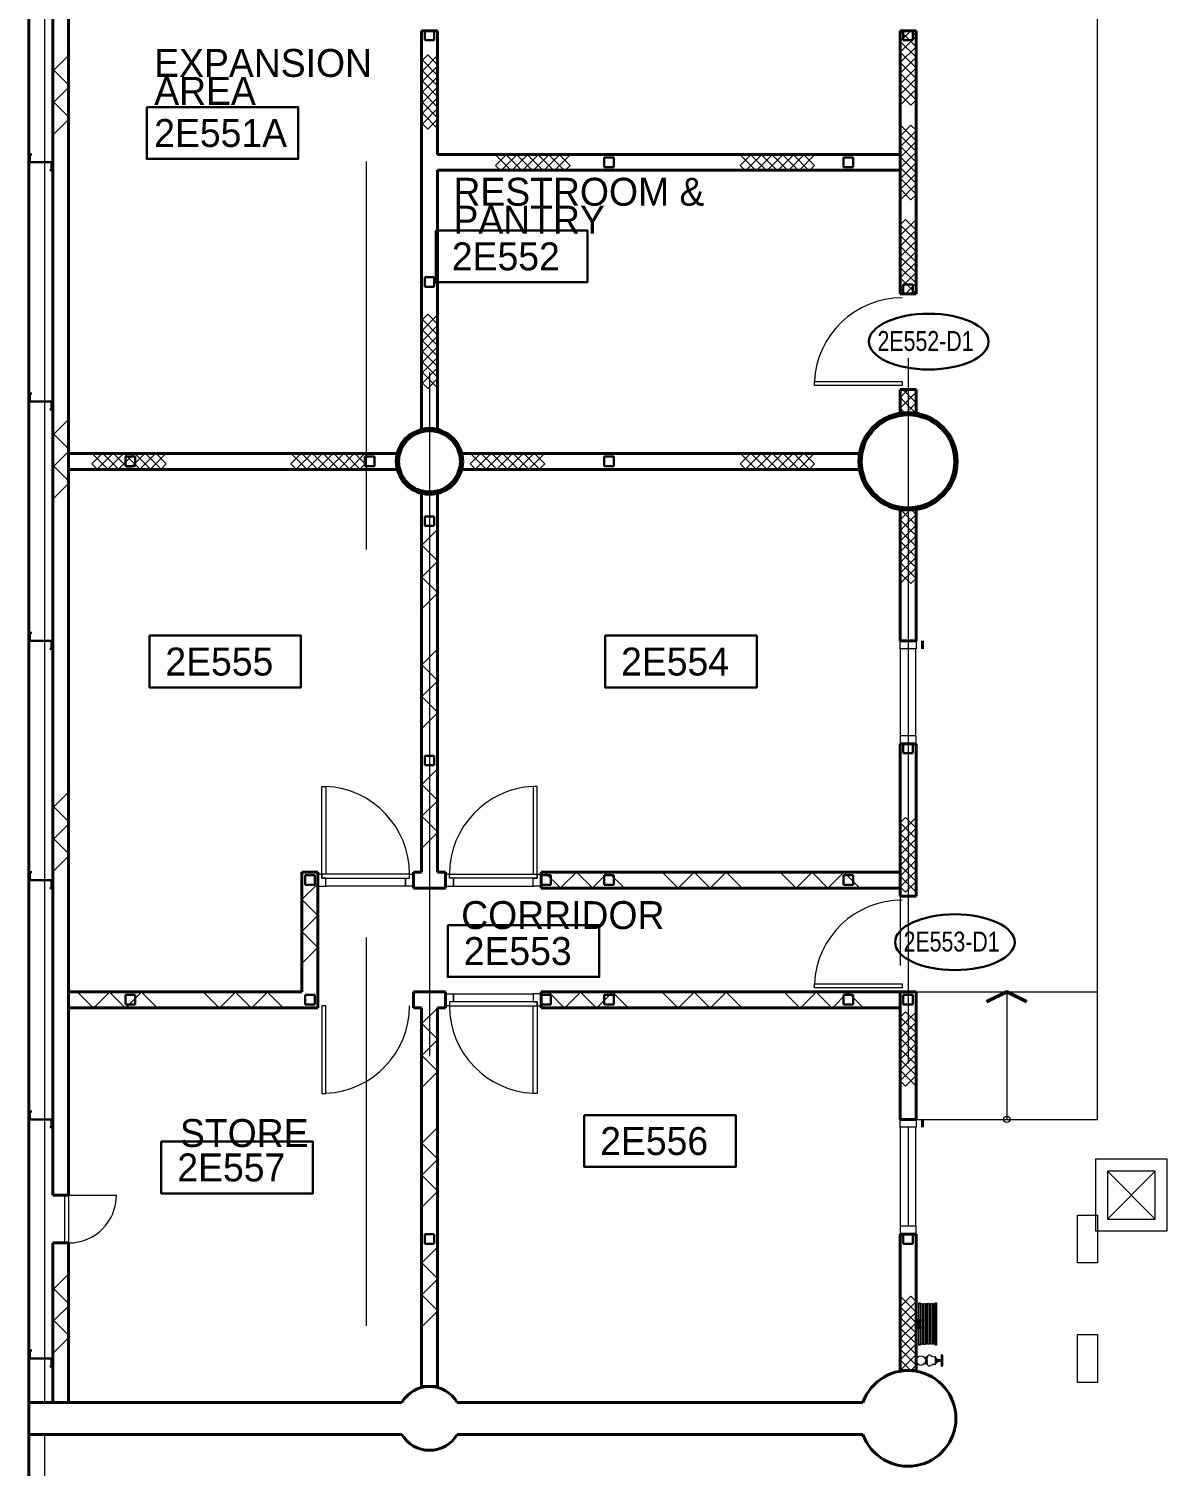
# Model space of a CAD drawing. Header units: metres. Extents: x 1807 to 3745, y 842 to 1968.
# Drawn here: x 3366.97 to 3381.25, y 1271.4 to 1289.43 of the extents above; entities that cross this region are included whole.
import ezdxf
from ezdxf.enums import TextEntityAlignment as Align

# ---------------------------------------------------------------- set-up
doc = ezdxf.new("R2010")
doc.units = ezdxf.units.M
doc.header["$MEASUREMENT"] = 0
for name, pattern in [('DGN1', [7.299439, 0, -7.299439]), ('DGN2', [9.732586, 4.866293, -4.866293]), ('DGN4', [19.465171, 9.732586, -4.866293, 0, -4.866293]), ('DGN6', [18.248598, 0, -3.64972, 7.299439, -3.64972, 0, -3.64972])]:
    doc.linetypes.add(name, pattern=pattern)
doc.layers.get('0').update_dxf_attribs({"lineweight": 0})
for name, color, linetype, lineweight in [('Level 1', 7, 'Continuous', 0), ('Level 31', 7, 'Continuous', 0), ('Level 33', 7, 'Continuous', 0), ('Primary Door', 7, 'Continuous', 0), ('TRIRIGA DOOR BOX', 7, 'Continuous', 0)]:
    doc.layers.add(name, color=color, linetype=linetype, lineweight=lineweight)
doc.styles.add('Style-CHAR_FAST_FONT', font='CHAR_FAST_FONT.shx', dxfattribs={"height": 0.2})

# ---------------------------------------------------------------- blocks, each defined once
blk = doc.blocks.new('AnonymusCell_248')
at = {"layer": 'Primary Door', "color": 7, "linetype": 'Continuous', "lineweight": 30}
blk.add_ellipse((0, 0), major_axis=(0.75, 0), ratio=0.466667, dxfattribs=at)
at = {"layer": 'Primary Door', "color": 7, "linetype": 'Continuous', "lineweight": 30, "style": 'Style-CHAR_FAST_FONT', "width": 0.799986}
blk.add_text('2E552-D1', height=0.25, dxfattribs=at).set_placement((-0.643, 0.133), align=Align.TOP_LEFT)
blk = doc.blocks.new('AnonymusCell_250')
at = {"layer": 'Primary Door', "color": 7, "linetype": 'Continuous', "lineweight": 30}
blk.add_ellipse((0, 0), major_axis=(0.75, 0), ratio=0.466667, dxfattribs=at)
at = {"layer": 'Primary Door', "color": 7, "linetype": 'Continuous', "lineweight": 30, "style": 'Style-CHAR_FAST_FONT', "width": 0.799986}
blk.add_text('2E553-D1', height=0.25, dxfattribs=at).set_placement((-0.643, 0.133), align=Align.TOP_LEFT)

msp = doc.modelspace()

# ---------------------------------------------------------------- linework, layer by layer
at = {"layer": 'Level 1', "color": 7, "linetype": 'Continuous', "lineweight": 40}
for p, q in [((3366.975, 1188.975), (3366.975, 1307.8)), ((3367.275, 1274.8), (3367.275, 1293.3)), ((3367.475, 1283.9), (3367.475, 1293.3)), ((3372.1, 1289.4), (3371.9, 1289.4)), ((3371.9, 1284.4), (3371.9, 1289.4)), ((3372.1, 1287.85), (3372.1, 1289.4)), ((3378.1, 1289.4), (3377.9, 1289.4)), ((3377.9, 1287.65), (3377.9, 1289.4)), ((3378.1, 1286.1), (3378.1, 1289.4)), ((3377.9, 1287.85), (3372.1, 1287.85)), ((3377.9, 1287.65), (3372.1, 1287.65)), ((3372.1, 1284.4), (3372.1, 1287.65)), ((3377.9, 1286.1), (3377.9, 1287.65)), ((3378.1, 1286.1), (3377.9, 1286.1)), ((3378.1, 1284.9), (3377.9, 1284.9)), ((3377.9, 1284.6), (3377.9, 1284.9)), ((3378.1, 1284.6), (3378.1, 1284.9)), ((3378.1, 1284.6), (3377.9, 1284.6)), ((3372.1, 1284.4), (3371.9, 1284.4)), ((3371.6, 1284.1), (3367.475, 1284.1)), ((3371.6, 1284.1), (3371.6, 1283.9)), ((3372.4, 1284.1), (3372.4, 1283.9)), ((3377.4, 1284.1), (3372.4, 1284.1)), ((3377.4, 1284.1), (3377.4, 1283.9)), ((3371.6, 1283.9), (3367.475, 1283.9)), ((3367.475, 1277.15), (3367.475, 1283.9)), ((3377.4, 1283.9), (3372.4, 1283.9)), ((3372.1, 1283.6), (3371.9, 1283.6)), ((3371.9, 1278.85), (3371.9, 1283.6)), ((3372.1, 1278.85), (3372.1, 1283.6)), ((3378.1, 1283.4), (3377.9, 1283.4)), ((3377.9, 1281.75), (3377.9, 1283.4)), ((3378.1, 1281.75), (3378.1, 1283.4)), ((3377.9, 1281.75), (3378.1, 1281.75)), ((3377.9, 1280.46), (3378.1, 1280.46)), ((3377.9, 1278.65), (3377.9, 1280.46)), ((3378.1, 1278.55), (3378.1, 1280.46)), ((3370.4, 1277.35), (3370.4, 1278.85)), ((3370.6, 1278.85), (3370.4, 1278.85)), ((3370.6, 1278.65), (3370.6, 1278.85)), ((3370.6, 1277.15), (3370.6, 1278.85)), ((3371.8, 1278.85), (3371.8, 1278.65)), ((3371.9, 1278.85), (3371.8, 1278.85)), ((3372.2, 1278.85), (3372.1, 1278.85)), ((3372.2, 1278.85), (3372.2, 1278.65)), ((3373.4, 1278.85), (3377.9, 1278.85)), ((3373.4, 1278.85), (3373.4, 1278.65)), ((3372.2, 1278.65), (3371.8, 1278.65)), ((3377.9, 1278.65), (3373.4, 1278.65)), ((3377.9, 1278.55), (3377.9, 1278.65)), ((3378.1, 1278.55), (3377.9, 1278.55)), ((3370.4, 1277.35), (3367.475, 1277.35)), ((3371.8, 1277.35), (3371.8, 1277.15)), ((3372.2, 1277.35), (3371.8, 1277.35)), ((3372.2, 1277.35), (3372.2, 1277.15)), ((3373.4, 1277.35), (3373.4, 1277.15)), ((3377.9, 1277.35), (3373.4, 1277.35)), ((3378.1, 1277.35), (3377.9, 1277.35)), ((3377.9, 1277.35), (3377.9, 1275.75)), ((3378.1, 1277.35), (3378.1, 1275.75)), ((3367.475, 1277.15), (3367.475, 1277.15)), ((3370.6, 1277.15), (3367.475, 1277.15)), ((3367.475, 1274.8), (3367.475, 1277.15)), ((3371.9, 1277.15), (3371.8, 1277.15)), ((3371.9, 1272.4), (3371.9, 1277.15)), ((3372.1, 1272.4), (3372.1, 1277.15)), ((3372.2, 1277.15), (3372.1, 1277.15)), ((3377.9, 1277.15), (3373.4, 1277.15)), ((3377.9, 1275.75), (3378.1, 1275.75)), ((3367.475, 1274.8), (3367.275, 1274.8)), ((3367.475, 1274.2), (3367.275, 1274.2)), ((3367.275, 1272.2), (3367.275, 1274.2)), ((3367.475, 1272.2), (3367.475, 1274.2)), ((3377.9, 1274.31), (3378.1, 1274.31)), ((3377.9, 1274.31), (3377.9, 1272.6)), ((3378.1, 1274.31), (3378.1, 1272.6)), ((3378.1, 1272.6), (3377.9, 1272.6)), ((3372.1, 1272.4), (3371.9, 1272.4)), ((3371.654, 1272.2), (3366.975, 1272.2)), ((3366.975, 1272.2), (3366.975, 1271.8)), ((3367.475, 1272.2), (3367.275, 1272.2)), ((3377.434, 1272.2), (3372.346, 1272.2)), ((3366.975, 1271.8), (3371.654, 1271.8)), ((3372.346, 1271.8), (3377.434, 1271.8))]:
    msp.add_line(p, q, dxfattribs=at)
at = {"layer": 'Level 1', "color": 7, "linetype": 'Continuous', "lineweight": 0}
for p, q in [((3367.175, 1272.2), (3367.175, 1307.8)), ((3380.375, 1275.75), (3380.375, 1296.75)), ((3377.9, 1289.4), (3378.1, 1289.2)), ((3378.033, 1289.4), (3377.9, 1289.267)), ((3377.9, 1289.133), (3378.1, 1289.333)), ((3378.1, 1289.333), (3378.033, 1289.4)), ((3377.9, 1289.267), (3378.1, 1289.067)), ((3378.1, 1289.2), (3377.9, 1289)), ((3367.489, 1289.105), (3367.289, 1288.905)), ((3371.977, 1289.099), (3371.91, 1289.032)), ((3371.91, 1288.899), (3372.11, 1289.099)), ((3371.91, 1289.032), (3372.11, 1288.832)), ((3372.11, 1288.966), (3371.977, 1289.099)), ((3378.1, 1288.933), (3377.9, 1289.133)), ((3378.1, 1289.067), (3377.9, 1288.867)), ((3377.9, 1289), (3378.1, 1288.8)), ((3367.289, 1288.905), (3367.489, 1288.705)), ((3371.91, 1288.766), (3372.11, 1288.966)), ((3372.11, 1288.699), (3371.91, 1288.899)), ((3372.11, 1288.832), (3371.91, 1288.632)), ((3377.9, 1288.733), (3378.1, 1288.933)), ((3377.9, 1288.867), (3378.1, 1288.667)), ((3378.1, 1288.8), (3377.9, 1288.6)), ((3367.489, 1288.705), (3367.289, 1288.505)), ((3372.11, 1288.566), (3371.91, 1288.766)), ((3371.91, 1288.499), (3372.11, 1288.699)), ((3371.91, 1288.632), (3372.11, 1288.432)), ((3378.1, 1288.533), (3377.9, 1288.733)), ((3378.1, 1288.667), (3377.9, 1288.467)), ((3367.289, 1288.505), (3367.489, 1288.305)), ((3371.91, 1288.366), (3372.11, 1288.566)), ((3372.11, 1288.299), (3371.91, 1288.499)), ((3372.11, 1288.432), (3371.91, 1288.232)), ((3377.9, 1288.6), (3378.033, 1288.467)), ((3378.033, 1288.467), (3378.1, 1288.533)), ((3367.489, 1288.305), (3367.289, 1288.105)), ((3372.11, 1288.166), (3371.91, 1288.366)), ((3371.977, 1288.166), (3372.11, 1288.299)), ((3371.91, 1288.232), (3371.977, 1288.166)), ((3377.904, 1288.214), (3378.104, 1288.014)), ((3378.037, 1288.214), (3377.904, 1288.081)), ((3377.904, 1287.948), (3378.104, 1288.148)), ((3377.904, 1288.081), (3378.104, 1287.881)), ((3378.104, 1288.148), (3378.037, 1288.214)), ((3378.104, 1288.014), (3377.904, 1287.814)), ((3378.104, 1287.748), (3377.904, 1287.948)), ((3372.962, 1287.844), (3372.829, 1287.711)), ((3373.029, 1287.644), (3372.829, 1287.844)), ((3372.829, 1287.711), (3372.896, 1287.644)), ((3372.896, 1287.644), (3373.096, 1287.844)), ((3373.162, 1287.644), (3372.962, 1287.844)), ((3373.229, 1287.844), (3373.029, 1287.644)), ((3373.096, 1287.844), (3373.296, 1287.644)), ((3373.362, 1287.844), (3373.162, 1287.644)), ((3373.429, 1287.644), (3373.229, 1287.844)), ((3373.296, 1287.644), (3373.496, 1287.844)), ((3373.562, 1287.644), (3373.362, 1287.844)), ((3373.629, 1287.844), (3373.429, 1287.644)), ((3373.496, 1287.844), (3373.696, 1287.644)), ((3373.762, 1287.844), (3373.562, 1287.644)), ((3373.762, 1287.711), (3373.629, 1287.844)), ((3373.696, 1287.644), (3373.762, 1287.711)), ((3376.029, 1287.844), (3375.895, 1287.711)), ((3376.095, 1287.644), (3375.895, 1287.844)), ((3375.895, 1287.711), (3375.962, 1287.644)), ((3375.962, 1287.644), (3376.162, 1287.844)), ((3376.229, 1287.644), (3376.029, 1287.844)), ((3376.295, 1287.844), (3376.095, 1287.644)), ((3376.162, 1287.844), (3376.362, 1287.644)), ((3376.429, 1287.844), (3376.229, 1287.644)), ((3376.495, 1287.644), (3376.295, 1287.844)), ((3376.362, 1287.644), (3376.562, 1287.844)), ((3376.629, 1287.644), (3376.429, 1287.844)), ((3376.695, 1287.844), (3376.495, 1287.644)), ((3376.562, 1287.844), (3376.762, 1287.644)), ((3376.829, 1287.844), (3376.629, 1287.644)), ((3376.829, 1287.711), (3376.695, 1287.844)), ((3376.762, 1287.644), (3376.829, 1287.711)), ((3378.104, 1287.881), (3377.904, 1287.681)), ((3377.904, 1287.814), (3378.104, 1287.614)), ((3377.904, 1287.548), (3378.104, 1287.748)), ((3377.904, 1287.681), (3378.104, 1287.481)), ((3378.104, 1287.614), (3377.904, 1287.414)), ((3378.104, 1287.348), (3377.904, 1287.548)), ((3378.104, 1287.481), (3377.904, 1287.281)), ((3377.904, 1287.414), (3378.037, 1287.281)), ((3378.037, 1287.281), (3378.104, 1287.348)), ((3377.967, 1287.033), (3377.9, 1286.967)), ((3377.9, 1286.833), (3378.1, 1287.033)), ((3378.1, 1286.9), (3377.967, 1287.033)), ((3377.9, 1286.967), (3378.1, 1286.767)), ((3377.9, 1286.7), (3378.1, 1286.9)), ((3378.1, 1286.633), (3377.9, 1286.833)), ((3378.1, 1286.767), (3377.9, 1286.567)), ((3378.1, 1286.5), (3377.9, 1286.7)), ((3377.9, 1286.433), (3378.1, 1286.633)), ((3377.9, 1286.567), (3378.1, 1286.367)), ((3377.9, 1286.3), (3378.1, 1286.5)), ((3378.1, 1286.233), (3377.9, 1286.433)), ((3378.1, 1286.367), (3377.9, 1286.167)), ((3378.1, 1286.1), (3377.9, 1286.3)), ((3377.9, 1286.167), (3377.967, 1286.1)), ((3377.967, 1286.1), (3378.1, 1286.233)), ((3371.977, 1285.846), (3371.91, 1285.78)), ((3371.91, 1285.646), (3372.11, 1285.846)), ((3371.91, 1285.78), (3372.11, 1285.58)), ((3372.11, 1285.713), (3371.977, 1285.846)), ((3371.91, 1285.513), (3372.11, 1285.713)), ((3372.11, 1285.446), (3371.91, 1285.646)), ((3372.11, 1285.58), (3371.91, 1285.38)), ((3372.11, 1285.313), (3371.91, 1285.513)), ((3371.91, 1285.246), (3372.11, 1285.446)), ((3371.91, 1285.38), (3372.11, 1285.18)), ((3371.91, 1285.113), (3372.11, 1285.313)), ((3372.11, 1285.046), (3371.91, 1285.246)), ((3372.11, 1285.18), (3371.91, 1284.98)), ((3372.11, 1284.913), (3371.91, 1285.113)), ((3371.977, 1284.913), (3372.11, 1285.046)), ((3371.91, 1284.98), (3371.977, 1284.913)), ((3376.825, 1284.95), (3376.825, 1285)), ((3376.825, 1285), (3377.925, 1285)), ((3377.925, 1284.95), (3376.825, 1284.95)), ((3377.9, 1284.8), (3378, 1284.9)), ((3378.1, 1284.867), (3377.9, 1284.667)), ((3377.925, 1285), (3377.925, 1284.95)), ((3378.1, 1284.733), (3377.933, 1284.9)), ((3378.067, 1284.9), (3378.1, 1284.867)), ((3378.1, 1284.6), (3377.9, 1284.8)), ((3377.9, 1284.667), (3377.967, 1284.6)), ((3377.967, 1284.6), (3378.1, 1284.733)), ((3367.489, 1284.54), (3367.289, 1284.34)), ((3367.289, 1284.34), (3367.489, 1284.14)), ((3367.489, 1284.14), (3367.289, 1283.94)), ((3367.9, 1284.103), (3367.767, 1283.97)), ((3367.967, 1283.903), (3367.767, 1284.103)), ((3367.834, 1283.903), (3368.034, 1284.103)), ((3368.1, 1283.903), (3367.9, 1284.103)), ((3368.167, 1284.103), (3367.967, 1283.903)), ((3368.034, 1284.103), (3368.234, 1283.903)), ((3368.3, 1284.103), (3368.1, 1283.903)), ((3368.367, 1283.903), (3368.167, 1284.103)), ((3368.234, 1283.903), (3368.434, 1284.103)), ((3368.5, 1283.903), (3368.3, 1284.103)), ((3368.567, 1284.103), (3368.367, 1283.903)), ((3368.434, 1284.103), (3368.634, 1283.903)), ((3368.7, 1284.103), (3368.5, 1283.903)), ((3368.7, 1283.97), (3368.567, 1284.103)), ((3370.395, 1284.103), (3370.261, 1283.97)), ((3370.461, 1283.903), (3370.261, 1284.103)), ((3370.328, 1283.903), (3370.528, 1284.103)), ((3370.595, 1283.903), (3370.395, 1284.103)), ((3370.661, 1284.103), (3370.461, 1283.903)), ((3370.528, 1284.103), (3370.728, 1283.903)), ((3370.795, 1284.103), (3370.595, 1283.903)), ((3370.861, 1283.903), (3370.661, 1284.103)), ((3370.728, 1283.903), (3370.928, 1284.103)), ((3370.995, 1283.903), (3370.795, 1284.103)), ((3371.061, 1284.103), (3370.861, 1283.903)), ((3370.928, 1284.103), (3371.128, 1283.903)), ((3371.195, 1284.103), (3370.995, 1283.903)), ((3371.195, 1283.97), (3371.061, 1284.103)), ((3372.645, 1284.103), (3372.511, 1283.97)), ((3372.711, 1283.903), (3372.511, 1284.103)), ((3372.578, 1283.903), (3372.778, 1284.103)), ((3372.845, 1283.903), (3372.645, 1284.103)), ((3372.911, 1284.103), (3372.711, 1283.903)), ((3372.778, 1284.103), (3372.978, 1283.903)), ((3373.045, 1284.103), (3372.845, 1283.903)), ((3373.111, 1283.903), (3372.911, 1284.103)), ((3372.978, 1283.903), (3373.178, 1284.103)), ((3373.245, 1283.903), (3373.045, 1284.103)), ((3373.311, 1284.103), (3373.111, 1283.903)), ((3373.178, 1284.103), (3373.378, 1283.903)), ((3373.445, 1284.103), (3373.245, 1283.903)), ((3373.445, 1283.97), (3373.311, 1284.103)), ((3376.029, 1284.103), (3375.895, 1283.97)), ((3376.095, 1283.903), (3375.895, 1284.103)), ((3375.962, 1283.903), (3376.162, 1284.103)), ((3376.229, 1283.903), (3376.029, 1284.103)), ((3376.295, 1284.103), (3376.095, 1283.903)), ((3376.162, 1284.103), (3376.362, 1283.903)), ((3376.429, 1284.103), (3376.229, 1283.903)), ((3376.495, 1283.903), (3376.295, 1284.103)), ((3376.362, 1283.903), (3376.562, 1284.103)), ((3376.629, 1283.903), (3376.429, 1284.103)), ((3376.695, 1284.103), (3376.495, 1283.903)), ((3376.562, 1284.103), (3376.762, 1283.903)), ((3376.829, 1284.103), (3376.629, 1283.903)), ((3376.829, 1283.97), (3376.695, 1284.103)), ((3367.289, 1283.94), (3367.489, 1283.74)), ((3367.767, 1283.97), (3367.834, 1283.903)), ((3368.634, 1283.903), (3368.7, 1283.97)), ((3370.261, 1283.97), (3370.328, 1283.903)), ((3371.128, 1283.903), (3371.195, 1283.97)), ((3372.511, 1283.97), (3372.578, 1283.903)), ((3373.378, 1283.903), (3373.445, 1283.97)), ((3375.895, 1283.97), (3375.962, 1283.903)), ((3376.762, 1283.903), (3376.829, 1283.97)), ((3367.489, 1283.74), (3367.289, 1283.54)), ((3377.9, 1283.4), (3378.1, 1283.2)), ((3378.033, 1283.4), (3377.9, 1283.267)), ((3378.1, 1283.333), (3378.033, 1283.4)), ((3377.9, 1283.133), (3378.1, 1283.333)), ((3377.9, 1283.267), (3378.1, 1283.067)), ((3378.1, 1283.2), (3377.9, 1283)), ((3372.103, 1283.15), (3371.903, 1282.95)), ((3378.1, 1282.933), (3377.9, 1283.133)), ((3378.1, 1283.067), (3377.9, 1282.867)), ((3371.903, 1282.95), (3372.103, 1282.75)), ((3377.9, 1283), (3378.1, 1282.8)), ((3377.9, 1282.733), (3378.1, 1282.933)), ((3377.9, 1282.867), (3378.1, 1282.667)), ((3372.103, 1282.75), (3371.903, 1282.55)), ((3378.1, 1282.8), (3377.9, 1282.6)), ((3378.1, 1282.533), (3377.9, 1282.733)), ((3378.1, 1282.667), (3377.9, 1282.467)), ((3371.903, 1282.55), (3372.103, 1282.35)), ((3377.9, 1282.6), (3378.033, 1282.467)), ((3378.033, 1282.467), (3378.1, 1282.533)), ((3372.103, 1282.35), (3371.903, 1282.15)), ((3372.103, 1281.65), (3371.903, 1281.45)), ((3377.9, 1281.75), (3378.1, 1281.75)), ((3377.9, 1281.65), (3377.9, 1281.75)), ((3377.9, 1281.65), (3377.9, 1280.5)), ((3378.1, 1281.65), (3377.9, 1281.65)), ((3378.093, 1281.65), (3378.093, 1280.56)), ((3378.1, 1281.75), (3378.1, 1281.65)), ((3371.903, 1281.45), (3372.103, 1281.25)), ((3372.103, 1281.25), (3371.903, 1281.05)), ((3371.903, 1281.05), (3372.103, 1280.85)), ((3372.103, 1280.85), (3371.903, 1280.65)), ((3378.1, 1280.56), (3377.9, 1280.56)), ((3377.9, 1280.56), (3377.9, 1280.46)), ((3378.1, 1280.46), (3378.1, 1280.56)), ((3377.9, 1280.46), (3378.1, 1280.46)), ((3372.103, 1280.15), (3371.903, 1279.95)), ((3367.489, 1279.868), (3367.289, 1279.668)), ((3370.65, 1278.825), (3370.65, 1279.925)), ((3370.65, 1279.925), (3370.7, 1279.925)), ((3370.7, 1279.925), (3370.7, 1278.825)), ((3371.903, 1279.95), (3372.103, 1279.75)), ((3373.35, 1279.925), (3373.3, 1279.925)), ((3373.3, 1279.925), (3373.3, 1278.825)), ((3373.35, 1278.825), (3373.35, 1279.925)), ((3367.289, 1279.668), (3367.489, 1279.468)), ((3372.103, 1279.75), (3371.903, 1279.55)), ((3367.489, 1279.468), (3367.289, 1279.268)), ((3371.903, 1279.55), (3372.103, 1279.35)), ((3377.967, 1279.533), (3377.9, 1279.467)), ((3377.9, 1279.333), (3378.1, 1279.533)), ((3377.9, 1279.467), (3378.1, 1279.267)), ((3378.1, 1279.4), (3377.967, 1279.533)), ((3367.289, 1279.268), (3367.489, 1279.068)), ((3372.103, 1279.35), (3371.903, 1279.15)), ((3377.9, 1279.2), (3378.1, 1279.4)), ((3378.1, 1279.133), (3377.9, 1279.333)), ((3378.1, 1279.267), (3377.9, 1279.067)), ((3367.489, 1279.068), (3367.289, 1278.868)), ((3378.1, 1279), (3377.9, 1279.2)), ((3377.9, 1278.933), (3378.1, 1279.133)), ((3377.9, 1279.067), (3378.1, 1278.867)), ((3377.9, 1278.8), (3378.1, 1279)), ((3378.1, 1278.733), (3377.9, 1278.933)), ((3370.6, 1278.705), (3370.4, 1278.505)), ((3370.6, 1278.825), (3370.6, 1278.675)), ((3370.65, 1278.825), (3370.6, 1278.825)), ((3371.75, 1278.825), (3370.65, 1278.825)), ((3370.65, 1278.825), (3370.65, 1278.775)), ((3370.7, 1278.825), (3370.65, 1278.825)), ((3370.65, 1278.775), (3370.65, 1278.825)), ((3370.65, 1278.775), (3371.75, 1278.775)), ((3370.7, 1278.775), (3370.65, 1278.775)), ((3370.7, 1278.675), (3370.7, 1278.775)), ((3370.7, 1278.775), (3371.7, 1278.775)), ((3370.7, 1278.675), (3370.7, 1278.775)), ((3371.7, 1278.675), (3371.7, 1278.775)), ((3371.7, 1278.775), (3371.75, 1278.775)), ((3371.7, 1278.775), (3371.7, 1278.675)), ((3371.75, 1278.775), (3371.75, 1278.825)), ((3371.75, 1278.825), (3371.8, 1278.825)), ((3371.75, 1278.775), (3371.75, 1278.825)), ((3371.8, 1278.825), (3371.8, 1278.675)), ((3372.2, 1278.825), (3372.2, 1278.675)), ((3372.25, 1278.825), (3372.2, 1278.825)), ((3372.25, 1278.775), (3372.25, 1278.825)), ((3372.25, 1278.775), (3372.25, 1278.825)), ((3372.25, 1278.825), (3373.35, 1278.825)), ((3372.3, 1278.775), (3372.25, 1278.775)), ((3373.35, 1278.775), (3372.25, 1278.775)), ((3372.3, 1278.675), (3372.3, 1278.775)), ((3373.3, 1278.775), (3372.3, 1278.775)), ((3372.3, 1278.775), (3372.3, 1278.675)), ((3373.3, 1278.825), (3373.35, 1278.825)), ((3373.3, 1278.675), (3373.3, 1278.775)), ((3373.3, 1278.675), (3373.3, 1278.775)), ((3373.3, 1278.775), (3373.35, 1278.775)), ((3373.35, 1278.825), (3373.35, 1278.775)), ((3373.35, 1278.775), (3373.35, 1278.825)), ((3373.35, 1278.825), (3373.4, 1278.825)), ((3373.4, 1278.825), (3373.4, 1278.675)), ((3373.442, 1278.851), (3373.642, 1278.651)), ((3373.642, 1278.651), (3373.842, 1278.851)), ((3373.842, 1278.851), (3374.042, 1278.651)), ((3374.042, 1278.651), (3374.242, 1278.851)), ((3374.242, 1278.851), (3374.442, 1278.651)), ((3374.919, 1278.848), (3375.119, 1278.648)), ((3375.119, 1278.648), (3375.319, 1278.848)), ((3375.319, 1278.848), (3375.519, 1278.648)), ((3375.519, 1278.648), (3375.719, 1278.848)), ((3375.719, 1278.848), (3375.919, 1278.648)), ((3376.396, 1278.848), (3376.596, 1278.648)), ((3376.596, 1278.648), (3376.796, 1278.848)), ((3376.796, 1278.848), (3376.996, 1278.648)), ((3376.996, 1278.648), (3377.196, 1278.848)), ((3377.196, 1278.848), (3377.396, 1278.648)), ((3378.1, 1278.867), (3377.9, 1278.667)), ((3378.1, 1278.6), (3377.9, 1278.8)), ((3377.967, 1278.6), (3378.1, 1278.733)), ((3370.6, 1278.675), (3370.7, 1278.675)), ((3371.7, 1278.675), (3370.7, 1278.675)), ((3371.8, 1278.675), (3371.7, 1278.675)), ((3372.2, 1278.675), (3372.3, 1278.675)), ((3372.3, 1278.675), (3373.3, 1278.675)), ((3373.4, 1278.675), (3373.3, 1278.675)), ((3377.9, 1278.667), (3377.967, 1278.6)), ((3370.4, 1278.505), (3370.6, 1278.305)), ((3370.6, 1278.305), (3370.4, 1278.105)), ((3370.4, 1278.105), (3370.6, 1277.905)), ((3370.6, 1277.905), (3370.4, 1277.705)), ((3376.825, 1277.4), (3376.825, 1277.45)), ((3376.825, 1277.45), (3377.925, 1277.45)), ((3377.925, 1277.45), (3377.925, 1277.4)), ((3367.588, 1277.345), (3367.788, 1277.145)), ((3367.788, 1277.145), (3367.988, 1277.345)), ((3367.988, 1277.345), (3368.188, 1277.145)), ((3368.188, 1277.145), (3368.388, 1277.345)), ((3368.388, 1277.345), (3368.588, 1277.145)), ((3369.168, 1277.345), (3369.368, 1277.145)), ((3369.368, 1277.145), (3369.568, 1277.345)), ((3369.568, 1277.345), (3369.768, 1277.145)), ((3369.768, 1277.145), (3369.968, 1277.345)), ((3369.968, 1277.345), (3370.168, 1277.145)), ((3372.2, 1277.175), (3372.2, 1277.325)), ((3372.2, 1277.325), (3372.3, 1277.325)), ((3372.3, 1277.325), (3372.3, 1277.225)), ((3372.3, 1277.325), (3373.3, 1277.325)), ((3372.3, 1277.225), (3372.3, 1277.325)), ((3373.3, 1277.325), (3373.3, 1277.225)), ((3373.4, 1277.325), (3373.3, 1277.325)), ((3373.3, 1277.325), (3373.3, 1277.225)), ((3373.4, 1277.175), (3373.4, 1277.325)), ((3373.494, 1277.345), (3373.694, 1277.145)), ((3373.694, 1277.145), (3373.894, 1277.345)), ((3373.894, 1277.345), (3374.094, 1277.145)), ((3374.094, 1277.145), (3374.294, 1277.345)), ((3374.294, 1277.345), (3374.494, 1277.145)), ((3374.919, 1277.345), (3375.119, 1277.145)), ((3375.119, 1277.145), (3375.319, 1277.345)), ((3375.319, 1277.345), (3375.519, 1277.145)), ((3375.519, 1277.145), (3375.719, 1277.345)), ((3375.719, 1277.345), (3375.919, 1277.145)), ((3376.447, 1277.345), (3376.647, 1277.145)), ((3376.647, 1277.145), (3376.847, 1277.345)), ((3377.925, 1277.4), (3376.825, 1277.4)), ((3376.847, 1277.345), (3377.047, 1277.145)), ((3377.047, 1277.145), (3377.247, 1277.345)), ((3377.247, 1277.345), (3377.447, 1277.145)), ((3378.1, 1277.35), (3380.375, 1277.35)), ((3379.238, 1277.35), (3379.238, 1275.75)), ((3370.65, 1277.175), (3370.65, 1276.075)), ((3370.7, 1277.175), (3370.65, 1277.175)), ((3370.7, 1276.075), (3370.7, 1277.175)), ((3372.103, 1277.15), (3371.903, 1276.95)), ((3372.25, 1277.175), (3372.2, 1277.175)), ((3372.3, 1277.225), (3372.25, 1277.225)), ((3372.25, 1277.225), (3372.25, 1277.175)), ((3373.35, 1277.225), (3372.25, 1277.225)), ((3372.25, 1277.225), (3372.25, 1277.175)), ((3372.25, 1277.175), (3373.35, 1277.175)), ((3373.3, 1277.225), (3372.3, 1277.225)), ((3373.3, 1277.225), (3373.35, 1277.225)), ((3373.3, 1276.075), (3373.3, 1277.175)), ((3373.3, 1277.175), (3373.35, 1277.175)), ((3373.35, 1277.175), (3373.35, 1277.225)), ((3373.35, 1277.225), (3373.35, 1277.175)), ((3373.35, 1277.175), (3373.35, 1276.075)), ((3373.35, 1277.175), (3373.4, 1277.175)), ((3378.1, 1277.1), (3377.9, 1276.9)), ((3377.9, 1277.033), (3377.967, 1277.1)), ((3377.967, 1277.1), (3378.1, 1276.967)), ((3371.903, 1276.95), (3372.103, 1276.75)), ((3378.1, 1276.833), (3377.9, 1277.033)), ((3378.1, 1276.967), (3377.9, 1276.767)), ((3377.9, 1276.9), (3378.1, 1276.7)), ((3372.103, 1276.75), (3371.903, 1276.55)), ((3377.9, 1276.633), (3378.1, 1276.833)), ((3377.9, 1276.767), (3378.1, 1276.567)), ((3371.903, 1276.55), (3372.103, 1276.35)), ((3378.1, 1276.7), (3377.9, 1276.5)), ((3378.1, 1276.433), (3377.9, 1276.633)), ((3378.1, 1276.567), (3377.9, 1276.367)), ((3377.9, 1276.5), (3378.1, 1276.3)), ((3377.9, 1276.233), (3378.1, 1276.433)), ((3377.9, 1276.367), (3378.1, 1276.167)), ((3372.103, 1276.35), (3371.903, 1276.15)), ((3377.967, 1276.167), (3377.9, 1276.233)), ((3378.1, 1276.3), (3377.967, 1276.167)), ((3370.65, 1276.075), (3370.7, 1276.075)), ((3373.35, 1276.075), (3373.3, 1276.075)), ((3372.103, 1275.65), (3371.903, 1275.45)), ((3377.9, 1275.75), (3378.1, 1275.75)), ((3377.9, 1275.65), (3377.9, 1275.75)), ((3377.9, 1275.65), (3377.9, 1274.35)), ((3378.1, 1275.65), (3377.9, 1275.65)), ((3378.093, 1275.65), (3378.093, 1274.41)), ((3378.1, 1275.75), (3380.375, 1275.75)), ((3378.1, 1275.75), (3378.1, 1275.65)), ((3371.903, 1275.45), (3372.103, 1275.25)), ((3372.103, 1275.25), (3371.903, 1275.05)), ((3381.25, 1275.25), (3380.35, 1275.25)), ((3380.35, 1275.25), (3380.35, 1274.35)), ((3380.5, 1274.5), (3381.1, 1275.1)), ((3381.1, 1274.5), (3380.5, 1275.1)), ((3381.25, 1274.35), (3381.25, 1275.25)), ((3371.903, 1275.05), (3372.103, 1274.85)), ((3367.425, 1274.8), (3367.425, 1274.2)), ((3367.475, 1274.8), (3367.475, 1274.2)), ((3372.103, 1274.85), (3371.903, 1274.65)), ((3380.125, 1274.55), (3380.375, 1274.55)), ((3380.125, 1273.95), (3380.125, 1274.55)), ((3380.375, 1274.55), (3380.375, 1273.95)), ((3378.1, 1274.41), (3377.9, 1274.41)), ((3377.9, 1274.41), (3377.9, 1274.31)), ((3378.1, 1274.31), (3378.1, 1274.41)), ((3377.9, 1274.31), (3378.1, 1274.31)), ((3380.35, 1274.35), (3381.25, 1274.35)), ((3372.103, 1274.15), (3371.903, 1273.95)), ((3371.903, 1273.95), (3372.103, 1273.75)), ((3380.375, 1273.95), (3380.125, 1273.95)), ((3367.489, 1273.826), (3367.289, 1273.626)), ((3372.103, 1273.75), (3371.903, 1273.55)), ((3367.289, 1273.626), (3367.489, 1273.426)), ((3371.903, 1273.55), (3372.103, 1273.35)), ((3377.9, 1273.4), (3378.033, 1273.533)), ((3378.1, 1273.333), (3377.9, 1273.533)), ((3378.1, 1273.467), (3377.9, 1273.267)), ((3378.033, 1273.533), (3378.1, 1273.467)), ((3367.489, 1273.426), (3367.289, 1273.226)), ((3372.103, 1273.35), (3371.903, 1273.15)), ((3378.1, 1273.2), (3377.9, 1273.4)), ((3377.9, 1273.133), (3378.1, 1273.333)), ((3378.153, 1273.43), (3378.153, 1272.94)), ((3378.172, 1273.43), (3378.172, 1272.94)), ((3378.191, 1273.43), (3378.191, 1272.94)), ((3378.209, 1273.43), (3378.209, 1272.94)), ((3378.228, 1273.428), (3378.228, 1272.94)), ((3378.228, 1273.428), (3378.228, 1272.94)), ((3378.246, 1273.43), (3378.246, 1272.94)), ((3378.265, 1273.43), (3378.265, 1272.94)), ((3378.283, 1273.43), (3378.283, 1272.94)), ((3378.302, 1273.43), (3378.302, 1272.94)), ((3378.32, 1273.43), (3378.32, 1272.94)), ((3378.339, 1273.43), (3378.339, 1272.94)), ((3367.289, 1273.226), (3367.489, 1273.026)), ((3377.9, 1273.267), (3378.1, 1273.067)), ((3377.9, 1273), (3378.1, 1273.2)), ((3378.1, 1272.933), (3377.9, 1273.133)), ((3367.489, 1273.026), (3367.289, 1272.826)), ((3378.1, 1273.067), (3377.9, 1272.867)), ((3378.1, 1272.8), (3377.9, 1273)), ((3377.9, 1272.733), (3378.1, 1272.933)), ((3380.125, 1273.05), (3380.375, 1273.05)), ((3380.125, 1272.45), (3380.125, 1273.05)), ((3380.375, 1273.05), (3380.375, 1272.45)), ((3377.9, 1272.867), (3378.1, 1272.667)), ((3377.9, 1272.6), (3378.1, 1272.8)), ((3378.206, 1272.764), (3378.223, 1272.764)), ((3378.225, 1272.772), (3378.225, 1272.773)), ((3378.225, 1272.773), (3378.24, 1272.773)), ((3378.35, 1272.773), (3378.34, 1272.773)), ((3378.34, 1272.773), (3378.34, 1272.678)), ((3378.35, 1272.678), (3378.35, 1272.773)), ((3378.362, 1272.747), (3378.35, 1272.747)), ((3378.35, 1272.747), (3378.35, 1272.703)), ((3378.437, 1272.793), (3378.417, 1272.793)), ((3378.417, 1272.793), (3378.417, 1272.658)), ((3378.437, 1272.658), (3378.437, 1272.793)), ((3378.033, 1272.6), (3377.9, 1272.733)), ((3378.1, 1272.667), (3378.033, 1272.6)), ((3378.223, 1272.687), (3378.206, 1272.687)), ((3378.24, 1272.744), (3378.225, 1272.744)), ((3378.24, 1272.707), (3378.225, 1272.707)), ((3378.24, 1272.678), (3378.225, 1272.678)), ((3378.34, 1272.678), (3378.35, 1272.678)), ((3378.362, 1272.736), (3378.35, 1272.736)), ((3378.362, 1272.715), (3378.35, 1272.715)), ((3378.35, 1272.703), (3378.359, 1272.703)), ((3378.382, 1272.737), (3378.382, 1272.733)), ((3378.417, 1272.733), (3378.382, 1272.733)), ((3378.382, 1272.733), (3378.382, 1272.717)), ((3378.382, 1272.717), (3378.382, 1272.713)), ((3378.382, 1272.717), (3378.417, 1272.717)), ((3378.417, 1272.717), (3378.417, 1272.733)), ((3378.417, 1272.658), (3378.437, 1272.658)), ((3380.375, 1272.45), (3380.125, 1272.45)), ((3367.175, 1260.1), (3367.175, 1271.8))]:
    msp.add_line(p, q, dxfattribs=at)
at = {"layer": 'Level 1', "color": 7, "linetype": 'DGN2', "lineweight": 0}
for p, q in [((3371.21, 1078.51), (3371.21, 1301.234)), ((3367.475, 1274.8), (3368.075, 1274.8))]:
    msp.add_line(p, q, dxfattribs=at)
at = {"layer": 'Level 1', "color": 7, "linetype": 'Continuous', "lineweight": 30}
for p, q in [((3371.94, 1289.4), (3371.94, 1289.28)), ((3372.06, 1289.4), (3371.94, 1289.4)), ((3372.06, 1289.28), (3372.06, 1289.4)), ((3377.94, 1289.4), (3377.94, 1289.28)), ((3378.06, 1289.4), (3377.94, 1289.4)), ((3378.06, 1289.28), (3378.06, 1289.4)), ((3371.94, 1289.28), (3372.06, 1289.28)), ((3377.94, 1289.28), (3378.06, 1289.28)), ((3366.988, 1287.85), (3367.012, 1287.85)), ((3366.988, 1287.85), (3366.988, 1287.75)), ((3366.988, 1287.75), (3367.262, 1287.75)), ((3367.262, 1287.75), (3367.262, 1287.65)), ((3374.19, 1287.81), (3374.19, 1287.69)), ((3374.31, 1287.81), (3374.19, 1287.81)), ((3374.31, 1287.69), (3374.31, 1287.81)), ((3377.19, 1287.81), (3377.19, 1287.69)), ((3377.31, 1287.81), (3377.19, 1287.81)), ((3377.31, 1287.69), (3377.31, 1287.81)), ((3367.262, 1287.65), (3367.238, 1287.65)), ((3374.19, 1287.69), (3374.31, 1287.69)), ((3377.19, 1287.69), (3377.31, 1287.69)), ((3371.94, 1286.31), (3371.94, 1286.19)), ((3372.06, 1286.31), (3371.94, 1286.31)), ((3372.06, 1286.19), (3372.06, 1286.31)), ((3371.94, 1286.19), (3372.06, 1286.19)), ((3377.94, 1286.22), (3377.94, 1286.1)), ((3378.06, 1286.22), (3377.94, 1286.22)), ((3377.94, 1286.1), (3378.06, 1286.1)), ((3378.06, 1286.1), (3378.06, 1286.22)), ((3366.988, 1284.85), (3367.012, 1284.85)), ((3366.988, 1284.85), (3366.988, 1284.75)), ((3366.988, 1284.75), (3367.262, 1284.75)), ((3367.262, 1284.65), (3367.238, 1284.65)), ((3367.262, 1284.75), (3367.262, 1284.65)), ((3368.19, 1284.06), (3368.19, 1283.94)), ((3368.31, 1284.06), (3368.19, 1284.06)), ((3368.19, 1283.94), (3368.31, 1283.94)), ((3368.31, 1283.94), (3368.31, 1284.06)), ((3371.19, 1284.06), (3371.19, 1283.94)), ((3371.31, 1284.06), (3371.19, 1284.06)), ((3371.19, 1283.94), (3371.31, 1283.94)), ((3371.31, 1283.94), (3371.31, 1284.06)), ((3374.19, 1284.06), (3374.19, 1283.94)), ((3374.31, 1284.06), (3374.19, 1284.06)), ((3374.19, 1283.94), (3374.31, 1283.94)), ((3374.31, 1283.94), (3374.31, 1284.06)), ((3371.94, 1283.31), (3371.94, 1283.19)), ((3372.06, 1283.31), (3371.94, 1283.31)), ((3372.06, 1283.19), (3372.06, 1283.31)), ((3371.94, 1283.19), (3372.06, 1283.19)), ((3366.988, 1281.85), (3367.012, 1281.85)), ((3366.988, 1281.85), (3366.988, 1281.75)), ((3366.988, 1281.75), (3367.262, 1281.75)), ((3367.262, 1281.65), (3367.238, 1281.65)), ((3367.262, 1281.75), (3367.262, 1281.65)), ((3377.94, 1280.46), (3377.94, 1280.34)), ((3378.06, 1280.46), (3377.94, 1280.46)), ((3377.94, 1280.34), (3378.06, 1280.34)), ((3378.06, 1280.34), (3378.06, 1280.46)), ((3371.94, 1280.31), (3371.94, 1280.19)), ((3372.06, 1280.31), (3371.94, 1280.31)), ((3371.94, 1280.19), (3372.06, 1280.19)), ((3372.06, 1280.19), (3372.06, 1280.31)), ((3366.988, 1278.85), (3367.012, 1278.85)), ((3366.988, 1278.85), (3366.988, 1278.75)), ((3366.988, 1278.75), (3367.262, 1278.75)), ((3367.262, 1278.75), (3367.262, 1278.65)), ((3370.44, 1278.81), (3370.44, 1278.69)), ((3370.56, 1278.81), (3370.44, 1278.81)), ((3370.56, 1278.69), (3370.56, 1278.81)), ((3373.4, 1278.81), (3373.4, 1278.69)), ((3373.52, 1278.81), (3373.4, 1278.81)), ((3373.52, 1278.69), (3373.52, 1278.81)), ((3374.19, 1278.81), (3374.19, 1278.69)), ((3374.31, 1278.81), (3374.19, 1278.81)), ((3374.31, 1278.69), (3374.31, 1278.81)), ((3377.19, 1278.81), (3377.19, 1278.69)), ((3377.31, 1278.81), (3377.19, 1278.81)), ((3377.31, 1278.69), (3377.31, 1278.81)), ((3367.262, 1278.65), (3367.238, 1278.65)), ((3370.44, 1278.69), (3370.56, 1278.69)), ((3373.4, 1278.69), (3373.52, 1278.69)), ((3374.19, 1278.69), (3374.31, 1278.69)), ((3377.19, 1278.69), (3377.31, 1278.69)), ((3368.19, 1277.31), (3368.19, 1277.19)), ((3368.31, 1277.31), (3368.19, 1277.31)), ((3368.31, 1277.19), (3368.31, 1277.31)), ((3370.44, 1277.31), (3370.44, 1277.19)), ((3370.56, 1277.31), (3370.44, 1277.31)), ((3370.56, 1277.19), (3370.56, 1277.31)), ((3373.4, 1277.31), (3373.4, 1277.19)), ((3373.52, 1277.31), (3373.4, 1277.31)), ((3373.52, 1277.19), (3373.52, 1277.31)), ((3374.19, 1277.31), (3374.19, 1277.19)), ((3374.31, 1277.31), (3374.19, 1277.31)), ((3374.31, 1277.19), (3374.31, 1277.31)), ((3377.19, 1277.31), (3377.19, 1277.19)), ((3377.31, 1277.31), (3377.19, 1277.31)), ((3377.31, 1277.19), (3377.31, 1277.31)), ((3377.94, 1277.19), (3377.94, 1277.31)), ((3377.94, 1277.31), (3378.06, 1277.31)), ((3378.06, 1277.31), (3378.06, 1277.19)), ((3368.19, 1277.19), (3368.31, 1277.19)), ((3370.44, 1277.19), (3370.56, 1277.19)), ((3373.4, 1277.19), (3373.52, 1277.19)), ((3374.19, 1277.19), (3374.31, 1277.19)), ((3377.19, 1277.19), (3377.31, 1277.19)), ((3378.06, 1277.19), (3377.94, 1277.19)), ((3366.988, 1275.85), (3367.012, 1275.85)), ((3366.988, 1275.85), (3366.988, 1275.75)), ((3366.988, 1275.75), (3367.262, 1275.75)), ((3367.262, 1275.65), (3367.238, 1275.65)), ((3367.262, 1275.75), (3367.262, 1275.65)), ((3371.94, 1274.31), (3371.94, 1274.19)), ((3372.06, 1274.31), (3371.94, 1274.31)), ((3371.94, 1274.19), (3372.06, 1274.19)), ((3372.06, 1274.19), (3372.06, 1274.31)), ((3377.94, 1274.31), (3377.94, 1274.19)), ((3378.06, 1274.31), (3377.94, 1274.31)), ((3377.94, 1274.19), (3378.06, 1274.19)), ((3378.06, 1274.19), (3378.06, 1274.31)), ((3378.1, 1273.134), (3378.1, 1273.236)), ((3378.1, 1273.236), (3378.129, 1273.236)), ((3378.129, 1273.134), (3378.1, 1273.134)), ((3378.129, 1273.236), (3378.129, 1273.134)), ((3366.988, 1272.85), (3367.012, 1272.85)), ((3366.988, 1272.85), (3366.988, 1272.75)), ((3366.988, 1272.75), (3367.262, 1272.75)), ((3367.262, 1272.75), (3367.262, 1272.65)), ((3367.262, 1272.65), (3367.238, 1272.65))]:
    msp.add_line(p, q, dxfattribs=at)
at = {"layer": 'Level 1', "color": 7, "linetype": 'DGN4', "lineweight": 0}
for p, q in [((3378, 1285.293), (3378, 1276.45)), ((3372, 1285.113), (3372, 1276.543)), ((3377.9, 1278.85), (3377.9, 1277.678))]:
    msp.add_line(p, q, dxfattribs=at)
at = {"layer": 'Level 1', "color": 7, "linetype": 'Continuous', "lineweight": 13}
for p, q in [((3371.895, 1282.128), (3371.895, 1282.053)), ((3378, 1281.65), (3378, 1280.56)), ((3378, 1275.65), (3378, 1274.41)), ((3381.1, 1275.1), (3380.5, 1275.1)), ((3380.5, 1275.1), (3380.5, 1274.5)), ((3381.1, 1274.5), (3381.1, 1275.1)), ((3380.5, 1274.5), (3381.1, 1274.5)), ((3378.136, 1272.92), (3378.136, 1273.45)), ((3378.136, 1273.45), (3378.15, 1273.45)), ((3378.15, 1273.45), (3378.15, 1272.92)), ((3378.34, 1272.92), (3378.34, 1273.45)), ((3378.34, 1273.45), (3378.355, 1273.45)), ((3378.355, 1273.45), (3378.355, 1272.92)), ((3378.15, 1272.92), (3378.136, 1272.92)), ((3378.355, 1272.92), (3378.34, 1272.92))]:
    msp.add_line(p, q, dxfattribs=at)
at = {"layer": 'Level 1', "color": 7, "linetype": 'DGN6', "lineweight": 40}
for p, q in [((3378.18, 1281.75), (3378.18, 1280.4)), ((3378.18, 1275.75), (3378.18, 1274.25))]:
    msp.add_line(p, q, dxfattribs=at)
at = {"layer": 'Level 1', "color": 7, "linetype": 'Continuous', "lineweight": 53}
for p, q in [((3379.238, 1277.35), (3378.985, 1277.224)), ((3379.49, 1277.224), (3379.238, 1277.35))]:
    msp.add_line(p, q, dxfattribs=at)
at = {"layer": 'Level 1', "color": 7, "linetype": 'DGN1', "lineweight": 0}
for p, q in [((3378.13, 1273.234), (3378.337, 1273.234)), ((3378.13, 1273.137), (3378.337, 1273.137))]:
    msp.add_line(p, q, dxfattribs=at)
at = {"layer": 'Level 1', "color": 7, "linetype": 'Continuous', "lineweight": 70}
for centre, radius in [((3378, 1284), 0.6), ((3372, 1284), 0.4)]:
    msp.add_circle(centre, radius, dxfattribs=at)
at = {"layer": 'Level 1', "color": 7, "linetype": 'Continuous', "lineweight": 0}
msp.add_circle((3379.238, 1275.75), 0.04, dxfattribs=at)
at = {"layer": 'Level 1', "color": 7, "linetype": 'Continuous', "lineweight": 13}
msp.add_circle((3378.16, 1272.725), 0.06, dxfattribs=at)
at = {"layer": 'Level 1', "color": 7, "linetype": 'Continuous', "lineweight": 0}
for centre, radius, start, end in [((3377.925, 1284.95), 1.1, 90, 177.3974), ((3370.65, 1278.825), 1.1, 0, 87.3974), ((3373.35, 1278.825), 1.1, 92.6026, 180), ((3377.925, 1277.4), 1.1, 90, 177.3974), ((3370.65, 1277.175), 1.1, 272.6026, 0), ((3373.35, 1277.175), 1.1, 180, 267.3974), ((3378.262, 1272.758), 0.04, 158.767, 201.233), ((3378.271, 1272.759), 0.0339, 61.1573, 156.7573), ((3378.203, 1272.758), 0.04, 338.767, 21.233), ((3378.336, 1272.852), 0.0799, 232.5986, 272.7841), ((3378.361, 1272.742), 0.00618, 283.8756, 76.1244), ((3378.262, 1272.692), 0.04, 158.767, 201.233), ((3378.293, 1272.725), 0.0701, 164.7036, 195.2964), ((3378.172, 1272.725), 0.0701, 344.7036, 15.2964), ((3378.203, 1272.692), 0.04, 338.767, 21.233), ((3378.271, 1272.691), 0.0339, 203.2427, 298.8427), ((3378.336, 1272.598), 0.0799, 87.2159, 127.4014), ((3378.361, 1272.708), 0.00618, 256.1244, 76.1244), ((3378.355, 1272.725), 0.0127, 304.4192, 55.5808), ((3378.382, 1272.757), 0.0205, 219.866, 270.7387), ((3378.382, 1272.693), 0.0205, 89.2613, 140.134)]:
    msp.add_arc(centre, radius, start, end, dxfattribs=at)
at = {"layer": 'Level 1', "color": 7, "linetype": 'DGN2', "lineweight": 0}
msp.add_arc((3367.475, 1274.8), 0.6, 270, 0, dxfattribs=at)
at = {"layer": 'Level 1', "color": 7, "linetype": 'Continuous', "lineweight": 40}
for centre, radius, start, end in [((3378, 1272), 0.6, 199.4713, 160.5287), ((3372, 1272), 0.4, 30.0001, 149.9999), ((3372, 1272), 0.4, 210.0001, 329.9999)]:
    msp.add_arc(centre, radius, start, end, dxfattribs=at)
at = {"layer": 'Level 1', "color": 7, "linetype": 'Continuous', "lineweight": 0, "extrusion": (0, 0, -1)}
for centre, major_axis, ratio in [((3378.163, 1273.424), (0, -0.017), 0.578812), ((3378.181, 1273.424), (0, -0.017), 0.578812), ((3378.2, 1273.424), (0, -0.017), 0.578812), ((3378.218, 1273.424), (0, -0.017), 0.578812), ((3378.237, 1272.947), (0, 0.017), 0.578813), ((3378.256, 1272.947), (0, 0.017), 0.578813), ((3378.274, 1272.947), (0, 0.017), 0.578813), ((3378.293, 1272.947), (0, 0.017), 0.578813), ((3378.311, 1272.947), (0, 0.017), 0.578813), ((3378.33, 1272.947), (0, 0.017), 0.578813)]:
    msp.add_ellipse(centre, major_axis=major_axis, ratio=ratio, start_param=1.981756, end_param=4.478097, dxfattribs=at)
at = {"layer": 'Level 1', "color": 7, "linetype": 'Continuous', "lineweight": 0}
for centre, major_axis, ratio in [((3378.237, 1273.424), (0, 0.017), 0.578812), ((3378.256, 1273.424), (0, 0.017), 0.578812), ((3378.274, 1273.424), (0, 0.017), 0.578812), ((3378.293, 1273.424), (0, 0.017), 0.578812), ((3378.311, 1273.424), (0, 0.017), 0.578812), ((3378.33, 1273.424), (0, 0.017), 0.578812), ((3378.163, 1272.947), (0, -0.017), 0.578813), ((3378.181, 1272.947), (0, -0.017), 0.578813), ((3378.2, 1272.947), (0, -0.017), 0.578813), ((3378.218, 1272.947), (0, -0.017), 0.578813)]:
    msp.add_ellipse(centre, major_axis=major_axis, ratio=ratio, start_param=5.123349, end_param=7.619689, dxfattribs=at)
at = {"layer": 'TRIRIGA DOOR BOX', "color": 251, "linetype": 'Continuous', "lineweight": 30, "true_color": 0x555555}
for points in [[(3368.455, 1288.443), (3370.355, 1288.443), (3370.355, 1287.793), (3368.455, 1287.793)], [(3372.079, 1286.896), (3373.979, 1286.896), (3373.979, 1286.246), (3372.079, 1286.246)], [(3368.488, 1281.815), (3370.388, 1281.815), (3370.388, 1281.165), (3368.488, 1281.165)], [(3374.202, 1281.815), (3376.102, 1281.815), (3376.102, 1281.165), (3374.202, 1281.165)], [(3372.229, 1278.185), (3374.129, 1278.185), (3374.129, 1277.535), (3372.229, 1277.535)], [(3373.94, 1275.803), (3375.84, 1275.803), (3375.84, 1275.153), (3373.94, 1275.153)], [(3368.637, 1275.472), (3370.537, 1275.472), (3370.537, 1274.822), (3368.637, 1274.822)]]:
    msp.add_lwpolyline(points, close=True, dxfattribs=at)

# ---------------------------------------------------------------- block references
at = {"color": 7, "linetype": 'Continuous', "lineweight": 0}
for name, p in [('AnonymusCell_248', (3378.26, 1285.502)), ('AnonymusCell_250', (3378.587, 1277.971))]:
    msp.add_blockref(name, p, dxfattribs=at)

# ---------------------------------------------------------------- texts
at = {"layer": 'Level 31', "color": 7, "linetype": 'Continuous', "lineweight": 30, "style": 'Style-CHAR_FAST_FONT'}
for s, p in [('CORRIDOR', (3372.397, 1278.311)), ('STORE', (3368.871, 1275.578))]:
    msp.add_text(s, height=0.35, dxfattribs=at).set_placement(p, align=Align.MIDDLE_LEFT)
at = {"layer": 'Level 31', "color": 7, "linetype": 'Continuous', "lineweight": 30, "char_height": 0.35, "attachment_point": 4, "line_spacing_factor": 0.6, "style": 'Style-CHAR_FAST_FONT'}
for s, insert, width in [('EXPANSION\\PAREA\\P', (3368.548, 1288.821), 3.31343), ('RESTROOM &\\PPANTRY\\P', (3372.3, 1287.206), 3.69842)]:
    msp.add_mtext(s, dxfattribs=dict(at, insert=insert, width=width))
at = {"layer": 'Level 33', "color": 7, "linetype": 'Continuous', "lineweight": 13, "style": 'Style-CHAR_FAST_FONT'}
for s, p in [('2E551A', (3368.548, 1288.118)), ('2E552', (3372.28, 1286.571)), ('2E555', (3368.688, 1281.49)), ('2E554', (3374.402, 1281.49)), ('2E553', (3372.429, 1277.86)), ('2E556', (3374.14, 1275.478)), ('2E557', (3368.838, 1275.147))]:
    msp.add_text(s, height=0.35, dxfattribs=at).set_placement(p, align=Align.MIDDLE_LEFT)

doc.saveas('drawing.dxf')
